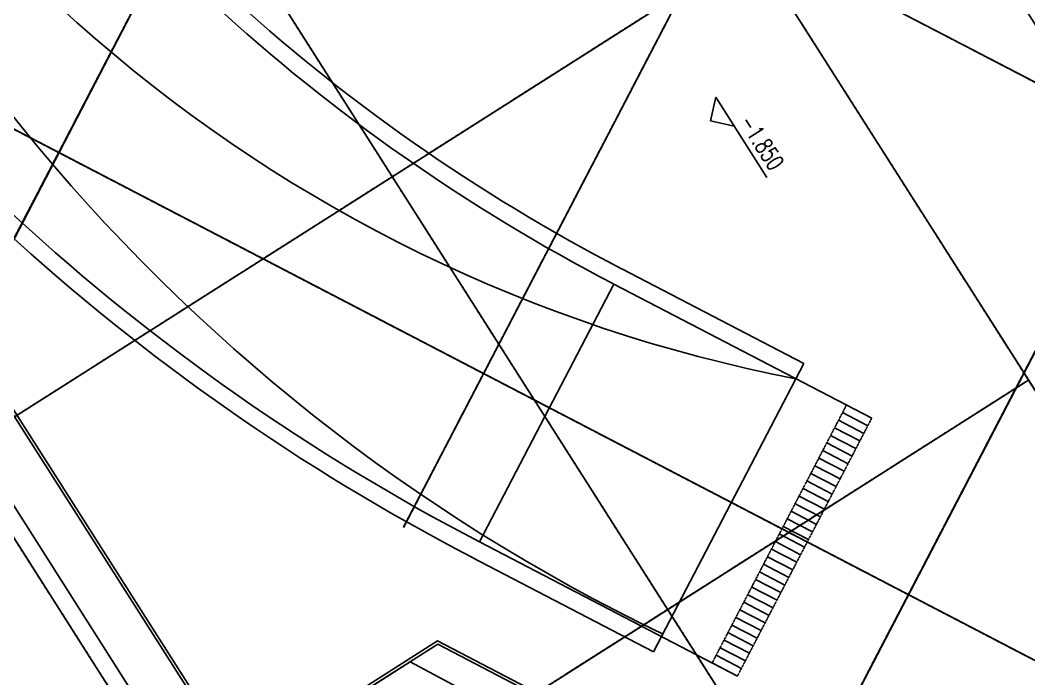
# Model space of a CAD drawing. Extents: x -314896780 to 410892, y -604568922 to 1555970.
# Drawn here: x 114108 to 131797, y 151570 to 163126 of the extents above; entities that cross this region are included whole.
import ezdxf
from ezdxf.xclip import XClip

# ---------------------------------------------------------------- set-up
doc = ezdxf.new("R2010")
doc.units = 0
doc.header["$LTSCALE"] = 10
doc.header["$MEASUREMENT"] = 0
doc.header["$XCLIPFRAME"] = 2
for name, pattern in [('DOTE', [2.42, 2, -0.2, 0.02, -0.2]), ('X-104 B0平面$0$$0$DASH', [0.35, 0.25, -0.1]), ('X-104 B0平面$0$DOTE', [2.42, 2, -0.2, 0.02, -0.2])]:
    doc.linetypes.add(name, pattern=pattern)
doc.layers.add('104-13 B0核心筒$0$04-不打印_辅助线', color=165, linetype='Continuous', plot=False)
doc.layers.add('X-104 B0平面$0$04-不打印_面积', color=5, linetype='Continuous', plot=False)
for name, color, linetype in [('104-13 B0核心筒$0$A_STR-砼墙', 51, 'Continuous'), ('A_AXIS-轴线', 36, 'DOTE'), ('X-104 B0平面$0$01-标注_标高', 200, 'Continuous'), ('X-104 B0平面$0$A-TECH_结构', 21, 'Continuous'), ('X-104 B0平面$0$A_AXIS-轴线', 36, 'X-104 B0平面$0$DOTE'), ('看线', 241, 'Continuous')]:
    doc.layers.add(name, color=color, linetype=linetype)
doc.styles.add('X-104 B0平面$0$_TCH_DIM', font='SIMPLEX', dxfattribs={"bigfont": 'GBCBIG'})

# ---------------------------------------------------------------- blocks, each defined once
blk = doc.blocks.new('104 轴线')
for p, q in [((-267879, 136479), (-243063, 184152)), ((-260428, 132601), (-235612, 180273)), ((-252978, 128722), (-228161, 176394)), ((-273455, 172905), (-228319, 101944)), ((-279783, 168880), (-234647, 97919)), ((-287377, 164050), (-242241, 93088)), ((-130863, 78732), (-266753, 149472)), ((-280030, 126413), (-254295, 142782)), ((-135018, 70749), (-270908, 141489)), ((-275200, 118819), (-249465, 135189))]:
    blk.add_line(p, q)
blk = doc.blocks.new('104-13 B0核心筒')
at = {"layer": '104-13 B0核心筒$0$A_STR-砼墙'}
for p, q in [((39401, 14460), (38050, 13695)), ((38050, 9300), (38050, 13695)), ((38050, 9300), (30702, 9300)), ((38350, 9000), (31000, 9000))]:
    blk.add_line(p, q, dxfattribs=at)
at = {"layer": '104-13 B0核心筒$0$04-不打印_辅助线'}
ref = blk.add_blockref('104 轴线', (287656, 163437), dxfattribs=dict(at, rotation=57.54087654753761))
XClip(ref).set_block_clipping_path([(-308258.2439484803, 159880.9876684749), (-256882.7738956955, 79110.5487782021), (-223300.1845035219, 100471.3503204154), (-274675.6545563068, 181241.7892106881)])
blk = doc.blocks.new('*U30')
at = {"color": 8, "ltscale": 0.02}
blk.add_line((-222, 115), (222, -115), dxfattribs=at)
blk = doc.blocks.new('*U31')
at = {"layer": 'X-104 B0平面$0$A-TECH_结构', "color": 0, "linetype": 'ByBlock', "lineweight": -2}
for p in [(2286, 4391), (2216, 4258), (2078, 3992), (2147, 4125), (2009, 3859), (1939, 3725), (1801, 3459), (1870, 3592), (1732, 3326), (1662, 3193), (1524, 2927), (1593, 3060), (1454, 2794), (1385, 2661), (1247, 2395), (1316, 2528), (1177, 2262), (1108, 2129), (970, 1863), (1039, 1996), (900, 1730), (831, 1597), (693, 1331), (762, 1464), (623, 1197), (554, 1064), (416, 798), (485, 931), (346, 665), (277, 532), (139, 266), (208, 399), (69, 133), (0, 0)]:
    blk.add_blockref('*U30', p, dxfattribs=at)
blk = doc.blocks.new('X-104 B0平面')
at = {"layer": 'X-104 B0平面$0$01-标注_标高'}
for p, q in [((126217, 161360), (126309, 161774)), ((126309, 161774), (127204, 160366)), ((126217, 161360), (126631, 161268))]:
    blk.add_line(p, q, dxfattribs=at)
at = {"layer": 'X-104 B0平面$0$04-不打印_面积', "color": 1}
for points in [[(119491, 126588), (136417, 137354), (137290, 143947), (121429, 152235), (117970, 150034), (104391, 171382), (104566, 180983), (101671, 185533), (87158, 176302), (99503, 156895), (100009, 157217)], [(119506, 126657), (136371, 137384), (137236, 143919), (121432, 152177), (117954, 149965), (104341, 171368), (104515, 180969), (101656, 185464), (87227, 176286), (99518, 156964), (100024, 157286)]]:
    blk.add_lwpolyline(points, close=True, dxfattribs=at)
at = {"layer": 'X-104 B0平面$0$A-TECH_结构'}
for p, q in [((124657, 158763), (127850, 157101)), ((124518, 158497), (122164, 153974)), ((124518, 158497), (129042, 156142)), ((127850, 157101), (125218, 152045)), ((122164, 153974), (126687, 151619)), ((122025, 153707), (125218, 152045))]:
    blk.add_line(p, q, dxfattribs=at)
at = {"layer": 'X-104 B0平面$0$A-TECH_结构', "color": 6, "linetype": 'X-104 B0平面$0$$0$DASH'}
for p, q in [((128599, 156373), (126244, 151849)), ((129042, 156142), (126687, 151619))]:
    blk.add_line(p, q, dxfattribs=at)
at = {"layer": 'X-104 B0平面$0$A-TECH_结构'}
blk.add_lwpolyline([(127712, 156835, -0.267377), (107765, 174095, 0.22436), (125385, 152353, -0.541533)], format="xyb", dxfattribs=at)
for radius in [32249, 32549, 37649, 37949]:
    blk.add_arc((139509, 187389), radius, 212.2635, 242.5712, dxfattribs=at)
at = {"layer": 'X-104 B0平面$0$A_AXIS-轴线'}
blk.add_line((130294, 145192), (125463, 152786), dxfattribs=at)
at = {"rotation": 302.4591234524621}
blk.add_blockref('104-13 B0核心筒', (88969, 176623), dxfattribs=at)
at = {"layer": 'X-104 B0平面$0$A-TECH_结构', "color": 6, "linetype": 'X-104 B0平面$0$$0$DASH', "rotation": 359.9992886378677}
blk.add_blockref('*U31', (126466, 151734), dxfattribs=at)
at = {"layer": 'X-104 B0平面$0$A_AXIS-轴线'}
blk.add_blockref('104 轴线', (381256, 21623), dxfattribs=at)
at = {"layer": 'X-104 B0平面$0$01-标注_标高', "color": 7, "style": 'X-104 B0平面$0$_TCH_DIM', "width": 0.705882}
blk.add_text('-1.850', height=297.5, rotation=302.4591, dxfattribs=at).set_placement((126708, 161342))

msp = doc.modelspace()

# ---------------------------------------------------------------- block references
at = {"layer": 'A_AXIS-轴线'}
msp.add_blockref('104 轴线', (381256, 21623), dxfattribs=at)
at = {"layer": '看线'}
msp.add_blockref('X-104 B0平面', (0, 0), dxfattribs=at)

doc.saveas('drawing.dxf')
